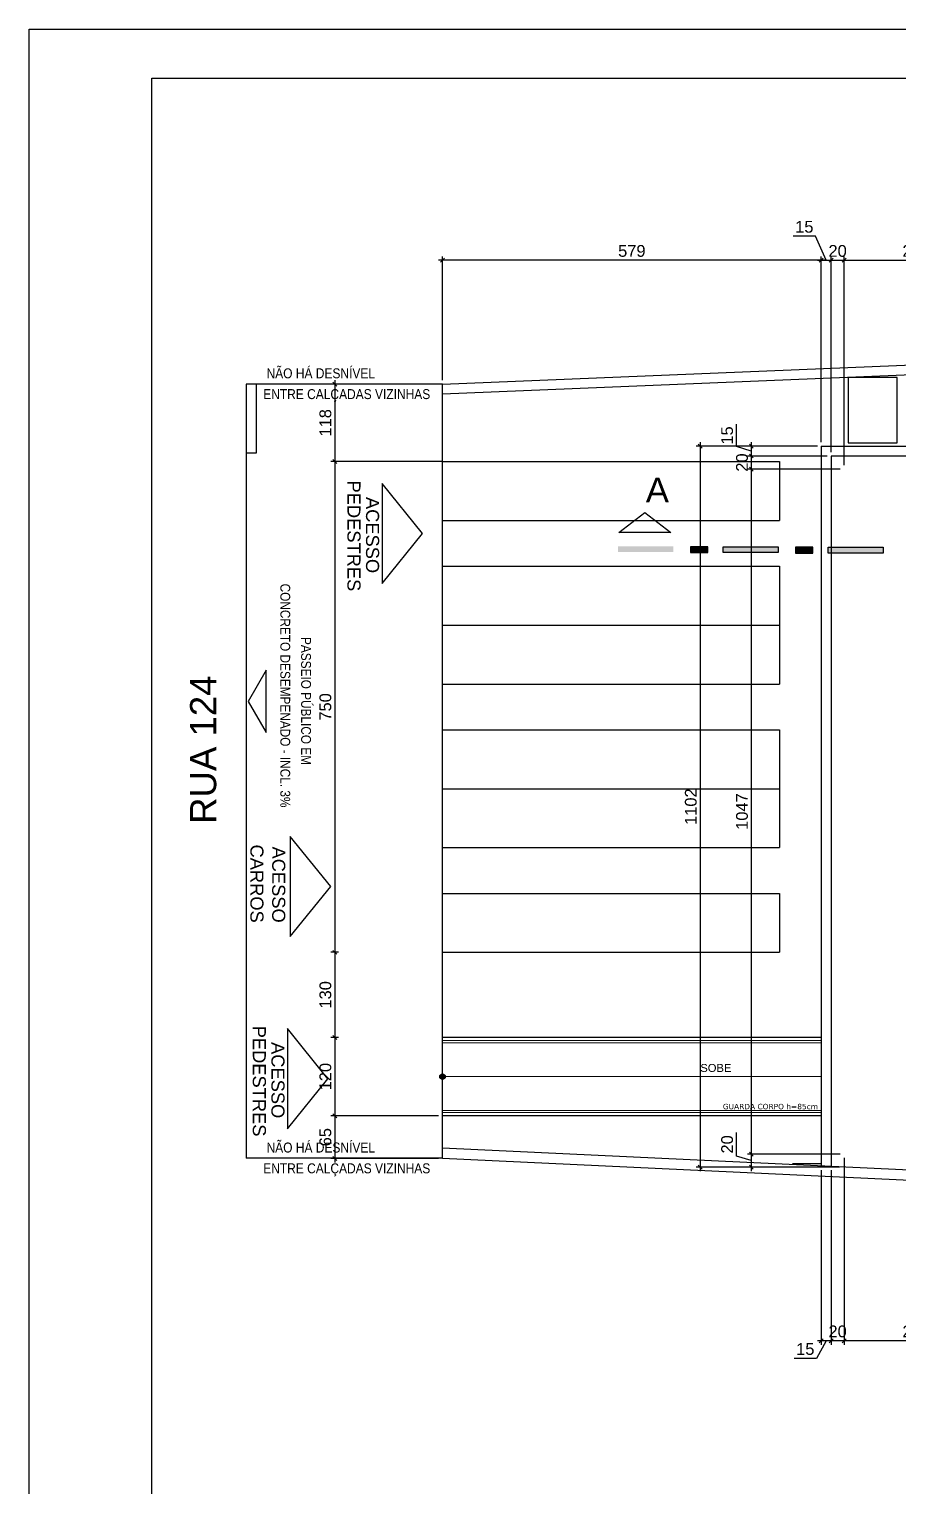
# Model space of a CAD drawing. Extents: x -165 to 197, y 154 to 653.
# Drawn here: x 10.19 to 23.49, y 471.67 to 493.94 of the extents above; entities that cross this region are included whole.
import ezdxf
from ezdxf.enums import TextEntityAlignment as Align

# ---------------------------------------------------------------- set-up
doc = ezdxf.new("R2010")
doc.units = 0
doc.header["$MEASUREMENT"] = 0
doc.header["$PDMODE"] = 3
doc.header["$PDSIZE"] = 0.1
doc.layers.get('0').update_dxf_attribs({"linetype": 'CONTINUOUS'})
doc.layers.get('DEFPOINTS').update_dxf_attribs({"linetype": 'CONTINUOUS'})
for name, color, linetype in [('02', 2, 'CONTINUOUS'), ('AIT-PRANCHA', 7, 'CONTINUOUS'), ('AIT-TRACO17', 7, 'CONTINUOUS'), ('COTA', 1, 'CONTINUOUS'), ('LINHA CORTE', 7, 'CONTINUOUS'), ('MARGEM', 4, 'CONTINUOUS'), ('TELHAS', 1, 'CONTINUOUS'), ('TEXTO', 190, 'CONTINUOUS'), ('TEXTURA', 8, 'CONTINUOUS')]:
    doc.layers.add(name, color=color, linetype=linetype)
for name, color, linetype, lineweight in [('AIT-LAYOUT', 9, 'CONTINUOUS', 13), ('AIT-PAREDE', 4, 'CONTINUOUS', 30), ('FININHA', 251, 'CONTINUOUS', 25)]:
    doc.layers.add(name, color=color, linetype=linetype, lineweight=lineweight)
doc.styles.add('ARIAL', font='ARIAL.TTF', dxfattribs={"height": 0.18})
doc.styles.add('CINTHIA', font='stylu.ttf', dxfattribs={"width": 0.9})
doc.styles.add('ROMANS', font='ARIAL.TTF', dxfattribs={"height": 0.4})
doc.styles.get("Standard").update_dxf_attribs({"font": 'ISOCP'})
doc.dimstyles.new('Copy of ISO-25', dxfattribs={"dimtxt": 0.18, "dimasz": 0.06, "dimexe": 0.06, "dimexo": 0.06, "dimgap": 0.05, "dimtad": 1, "dimdec": 0, "dimlfac": 100, "dimdsep": 46, "dimtxsty": 'ARIAL', "dimblk1": 'OBLIQUE', "dimblk2": 'OBLIQUE', "dimsah": 1, "dimcen": 2.5, "dimdle": 0.06, "dimclrd": 256, "dimclre": 256, "dimclrt": 256, "dimadec": 0, "dimazin": 0, "dimtfac": 1, "dimtdec": 0, "dimtmove": 1, "dimatfit": 3, "dimldrblk": 'OBLIQUE', "dimfxl": 0, "dimtolj": 1, "dimtzin": 0, "dimlwd": -1, "dimlwe": -1, "dimarcsym": 0})

# ---------------------------------------------------------------- blocks, each defined once
blk = doc.blocks.new('_OBLIQUE')
at = {"color": 0, "linetype": 'ByBlock'}
blk.add_line((-0.5, -0.5), (0.5, 0.5), dxfattribs=at)
blk = doc.blocks.new('*D94')
at = {"layer": 'COTA'}
for p, q in [((22.213, 490.781), (21.871, 490.781)), ((22.376, 490.412), (22.213, 490.781)), ((22.241, 490.412), (22.511, 490.412)), ((22.301, 487.631), (22.301, 490.472)), ((22.451, 487.481), (22.451, 490.472))]:
    blk.add_line(p, q, dxfattribs=at)
at = {"layer": 'DEFPOINTS', "color": 0}
for p in [(22.451, 490.412), (22.301, 487.571), (22.451, 487.421)]:
    blk.add_point(p, dxfattribs=at)
at = {"layer": 'COTA', "xscale": 0.06, "yscale": 0.06, "zscale": 0.06, "rotation": 180}
blk.add_blockref('_OBLIQUE', (22.301, 490.412), dxfattribs=at)
at = {"layer": 'COTA', "xscale": 0.06, "yscale": 0.06, "zscale": 0.06}
blk.add_blockref('_OBLIQUE', (22.451, 490.412), dxfattribs=at)
at = {"layer": 'COTA', "insert": (22.042, 490.923), "char_height": 0.18, "attachment_point": 5, "style": 'ARIAL'}
blk.add_mtext('\\A1;15', dxfattribs=at)
blk = doc.blocks.new('*D95')
at = {"layer": 'COTA'}
for p, q in [((22.391, 490.412), (22.711, 490.412)), ((22.451, 487.481), (22.451, 490.472)), ((22.651, 487.281), (22.651, 490.472))]:
    blk.add_line(p, q, dxfattribs=at)
at = {"layer": 'DEFPOINTS', "color": 0}
for p in [(22.651, 490.412), (22.451, 487.421), (22.651, 487.221)]:
    blk.add_point(p, dxfattribs=at)
at = {"layer": 'COTA', "xscale": 0.06, "yscale": 0.06, "zscale": 0.06, "rotation": 180}
blk.add_blockref('_OBLIQUE', (22.451, 490.412), dxfattribs=at)
at = {"layer": 'COTA', "xscale": 0.06, "yscale": 0.06, "zscale": 0.06}
blk.add_blockref('_OBLIQUE', (22.651, 490.412), dxfattribs=at)
at = {"layer": 'COTA', "insert": (22.551, 490.554), "char_height": 0.18, "attachment_point": 5, "style": 'ARIAL'}
blk.add_mtext('\\A1;20', dxfattribs=at)
blk = doc.blocks.new('*D96')
at = {"layer": 'COTA'}
for p, q in [((22.591, 490.412), (24.911, 490.412)), ((22.651, 487.281), (22.651, 490.472)), ((24.851, 487.281), (24.851, 490.472))]:
    blk.add_line(p, q, dxfattribs=at)
at = {"layer": 'DEFPOINTS', "color": 0}
for p in [(24.851, 490.412), (22.651, 487.221), (24.851, 487.221)]:
    blk.add_point(p, dxfattribs=at)
at = {"layer": 'COTA', "xscale": 0.06, "yscale": 0.06, "zscale": 0.06, "rotation": 180}
blk.add_blockref('_OBLIQUE', (22.651, 490.412), dxfattribs=at)
at = {"layer": 'COTA', "xscale": 0.06, "yscale": 0.06, "zscale": 0.06}
blk.add_blockref('_OBLIQUE', (24.851, 490.412), dxfattribs=at)
at = {"layer": 'COTA', "insert": (23.751, 490.554), "char_height": 0.18, "attachment_point": 5, "style": 'ARIAL'}
blk.add_mtext('\\A1;220', dxfattribs=at)
blk = doc.blocks.new('*D114')
at = {"layer": 'COTA'}
for p, q in [((22.361, 490.412), (16.452, 490.412)), ((16.512, 488.58), (16.512, 490.472)), ((22.301, 487.631), (22.301, 490.472))]:
    blk.add_line(p, q, dxfattribs=at)
at = {"layer": 'DEFPOINTS', "color": 0}
for p in [(16.512, 490.412), (16.512, 488.52), (22.301, 487.571)]:
    blk.add_point(p, dxfattribs=at)
at = {"layer": 'COTA', "xscale": 0.06, "yscale": 0.06, "zscale": 0.06, "rotation": 180}
blk.add_blockref('_OBLIQUE', (16.512, 490.412), dxfattribs=at)
at = {"layer": 'COTA', "xscale": 0.06, "yscale": 0.06, "zscale": 0.06}
blk.add_blockref('_OBLIQUE', (22.301, 490.412), dxfattribs=at)
at = {"layer": 'COTA', "insert": (19.406, 490.554), "char_height": 0.18, "attachment_point": 5, "style": 'ARIAL'}
blk.add_mtext('\\A1;579', dxfattribs=at)
blk = doc.blocks.new('*D115')
at = {"layer": 'COTA'}
for p, q in [((21.005, 487.564), (21.005, 487.906)), ((21.232, 487.631), (21.232, 487.361)), ((21.232, 487.496), (21.005, 487.564)), ((22.241, 487.571), (21.172, 487.571)), ((22.391, 487.421), (21.172, 487.421))]:
    blk.add_line(p, q, dxfattribs=at)
at = {"layer": 'DEFPOINTS', "color": 0}
for p in [(21.232, 487.421), (22.301, 487.571), (22.451, 487.421)]:
    blk.add_point(p, dxfattribs=at)
at = {"layer": 'COTA', "xscale": 0.06, "yscale": 0.06, "zscale": 0.06}
for p, rotation in [((21.232, 487.571), 90), ((21.232, 487.421), 270)]:
    blk.add_blockref('_OBLIQUE', p, dxfattribs=dict(at, rotation=rotation))
at = {"layer": 'COTA', "insert": (20.863, 487.735), "char_height": 0.18, "attachment_point": 5, "rotation": 90, "style": 'ARIAL'}
blk.add_mtext('\\A1;15', dxfattribs=at)
blk = doc.blocks.new('*D116')
at = {"layer": 'COTA'}
for p, q in [((22.391, 487.421), (21.172, 487.421)), ((21.232, 487.481), (21.232, 487.161)), ((22.591, 487.221), (21.172, 487.221))]:
    blk.add_line(p, q, dxfattribs=at)
at = {"layer": 'DEFPOINTS', "color": 0}
for p in [(22.451, 487.421), (21.232, 487.221), (22.651, 487.221)]:
    blk.add_point(p, dxfattribs=at)
at = {"layer": 'COTA', "xscale": 0.06, "yscale": 0.06, "zscale": 0.06}
for p, rotation in [((21.232, 487.421), 90), ((21.232, 487.221), 270)]:
    blk.add_blockref('_OBLIQUE', p, dxfattribs=dict(at, rotation=rotation))
at = {"layer": 'COTA', "insert": (21.09, 487.321), "char_height": 0.18, "attachment_point": 5, "rotation": 90, "style": 'ARIAL'}
blk.add_mtext('\\A1;20', dxfattribs=at)
blk = doc.blocks.new('*D117')
at = {"layer": 'COTA'}
for p, q in [((22.591, 487.221), (21.172, 487.221)), ((21.232, 487.281), (21.232, 476.694)), ((22.591, 476.754), (21.172, 476.754))]:
    blk.add_line(p, q, dxfattribs=at)
at = {"layer": 'DEFPOINTS', "color": 0}
for p in [(22.651, 487.221), (21.232, 476.754), (22.651, 476.754)]:
    blk.add_point(p, dxfattribs=at)
at = {"layer": 'COTA', "xscale": 0.06, "yscale": 0.06, "zscale": 0.06}
for p, rotation in [((21.232, 487.221), 90), ((21.232, 476.754), 270)]:
    blk.add_blockref('_OBLIQUE', p, dxfattribs=dict(at, rotation=rotation))
at = {"layer": 'COTA', "insert": (21.09, 481.988), "char_height": 0.18, "attachment_point": 5, "rotation": 90, "style": 'ARIAL'}
blk.add_mtext('\\A1;1047', dxfattribs=at)
blk = doc.blocks.new('*D118')
at = {"layer": 'COTA'}
for p, q in [((21.005, 476.722), (21.005, 477.082)), ((21.232, 476.654), (21.005, 476.722)), ((22.591, 476.754), (21.172, 476.754)), ((21.232, 476.814), (21.232, 476.494)), ((22.581, 476.554), (21.172, 476.554))]:
    blk.add_line(p, q, dxfattribs=at)
at = {"layer": 'DEFPOINTS', "color": 0}
for p in [(22.651, 476.754), (21.232, 476.554), (22.641, 476.554)]:
    blk.add_point(p, dxfattribs=at)
at = {"layer": 'COTA', "xscale": 0.06, "yscale": 0.06, "zscale": 0.06}
for p, rotation in [((21.232, 476.754), 90), ((21.232, 476.554), 270)]:
    blk.add_blockref('_OBLIQUE', p, dxfattribs=dict(at, rotation=rotation))
at = {"layer": 'COTA', "insert": (20.863, 476.902), "char_height": 0.18, "attachment_point": 5, "rotation": 90, "style": 'ARIAL'}
blk.add_mtext('\\A1;20', dxfattribs=at)
blk = doc.blocks.new('*D119')
at = {"layer": 'COTA'}
for p, q in [((16.452, 488.52), (14.805, 488.52)), ((14.865, 488.58), (14.865, 487.277)), ((16.512, 487.337), (14.805, 487.337))]:
    blk.add_line(p, q, dxfattribs=at)
at = {"layer": 'DEFPOINTS', "color": 0}
for p in [(16.512, 488.52), (14.865, 487.337), (16.572, 487.337)]:
    blk.add_point(p, dxfattribs=at)
at = {"layer": 'COTA', "xscale": 0.06, "yscale": 0.06, "zscale": 0.06}
for p, rotation in [((14.865, 488.52), 90), ((14.865, 487.337), 270)]:
    blk.add_blockref('_OBLIQUE', p, dxfattribs=dict(at, rotation=rotation))
at = {"layer": 'COTA', "insert": (14.723, 487.928), "char_height": 0.18, "attachment_point": 5, "rotation": 90, "style": 'ARIAL'}
blk.add_mtext('\\A1;118', dxfattribs=at)
blk = doc.blocks.new('*D120')
at = {"layer": 'COTA'}
for p, q in [((14.865, 477.397), (14.865, 476.626)), ((16.452, 477.337), (14.805, 477.337)), ((16.452, 476.686), (14.805, 476.686))]:
    blk.add_line(p, q, dxfattribs=at)
at = {"layer": 'DEFPOINTS', "color": 0}
for p in [(16.512, 477.337), (14.865, 476.686), (16.512, 476.686)]:
    blk.add_point(p, dxfattribs=at)
at = {"layer": 'COTA', "xscale": 0.06, "yscale": 0.06, "zscale": 0.06}
for p, rotation in [((14.865, 477.337), 90), ((14.865, 476.686), 270)]:
    blk.add_blockref('_OBLIQUE', p, dxfattribs=dict(at, rotation=rotation))
at = {"layer": 'COTA', "insert": (14.723, 477.012), "char_height": 0.18, "attachment_point": 5, "rotation": 90, "style": 'ARIAL'}
blk.add_mtext('\\A1;65', dxfattribs=at)
blk = doc.blocks.new('*D121')
at = {"layer": 'COTA'}
for p, q in [((20.45, 487.631), (20.45, 476.494)), ((21.172, 487.571), (20.39, 487.571)), ((21.172, 476.554), (20.39, 476.554))]:
    blk.add_line(p, q, dxfattribs=at)
at = {"layer": 'DEFPOINTS', "color": 0}
for p in [(21.232, 487.571), (20.45, 476.554), (21.232, 476.554)]:
    blk.add_point(p, dxfattribs=at)
at = {"layer": 'COTA', "xscale": 0.06, "yscale": 0.06, "zscale": 0.06}
for p, rotation in [((20.45, 487.571), 90), ((20.45, 476.554), 270)]:
    blk.add_blockref('_OBLIQUE', p, dxfattribs=dict(at, rotation=rotation))
at = {"layer": 'COTA', "insert": (20.308, 482.063), "char_height": 0.18, "attachment_point": 5, "rotation": 90, "style": 'ARIAL'}
blk.add_mtext('\\A1;1102', dxfattribs=at)
blk = doc.blocks.new('*D141')
at = {"layer": 'COTA'}
for p, q in [((22.651, 476.694), (22.651, 473.841)), ((24.851, 476.566), (24.851, 473.841)), ((24.911, 473.901), (22.591, 473.901))]:
    blk.add_line(p, q, dxfattribs=at)
at = {"layer": 'DEFPOINTS', "color": 0}
for p in [(22.651, 476.754), (24.851, 476.626), (22.651, 473.901)]:
    blk.add_point(p, dxfattribs=at)
at = {"layer": 'COTA', "xscale": 0.06, "yscale": 0.06, "zscale": 0.06, "rotation": 180}
blk.add_blockref('_OBLIQUE', (22.651, 473.901), dxfattribs=at)
at = {"layer": 'COTA', "xscale": 0.06, "yscale": 0.06, "zscale": 0.06}
blk.add_blockref('_OBLIQUE', (24.851, 473.901), dxfattribs=at)
at = {"layer": 'COTA', "insert": (23.751, 474.043), "char_height": 0.18, "attachment_point": 5, "style": 'ARIAL'}
blk.add_mtext('\\A1;220', dxfattribs=at)
blk = doc.blocks.new('*D142')
at = {"layer": 'COTA'}
for p, q in [((22.651, 476.694), (22.651, 473.841)), ((22.451, 476.51), (22.451, 473.841)), ((22.711, 473.901), (22.391, 473.901))]:
    blk.add_line(p, q, dxfattribs=at)
at = {"layer": 'DEFPOINTS', "color": 0}
for p in [(22.651, 476.754), (22.451, 476.57), (22.451, 473.901)]:
    blk.add_point(p, dxfattribs=at)
at = {"layer": 'COTA', "xscale": 0.06, "yscale": 0.06, "zscale": 0.06, "rotation": 180}
blk.add_blockref('_OBLIQUE', (22.451, 473.901), dxfattribs=at)
at = {"layer": 'COTA', "xscale": 0.06, "yscale": 0.06, "zscale": 0.06}
blk.add_blockref('_OBLIQUE', (22.651, 473.901), dxfattribs=at)
at = {"layer": 'COTA', "insert": (22.551, 474.043), "char_height": 0.18, "attachment_point": 5, "style": 'ARIAL'}
blk.add_mtext('\\A1;20', dxfattribs=at)
blk = doc.blocks.new('*D143')
at = {"layer": 'COTA'}
for p, q in [((22.301, 476.51), (22.301, 473.841)), ((22.451, 476.51), (22.451, 473.841)), ((22.376, 473.901), (22.228, 473.632)), ((22.511, 473.901), (22.241, 473.901)), ((22.228, 473.632), (21.886, 473.632))]:
    blk.add_line(p, q, dxfattribs=at)
at = {"layer": 'DEFPOINTS', "color": 0}
for p in [(22.301, 476.57), (22.451, 476.57), (22.301, 473.901)]:
    blk.add_point(p, dxfattribs=at)
at = {"layer": 'COTA', "xscale": 0.06, "yscale": 0.06, "zscale": 0.06, "rotation": 180}
blk.add_blockref('_OBLIQUE', (22.301, 473.901), dxfattribs=at)
at = {"layer": 'COTA', "xscale": 0.06, "yscale": 0.06, "zscale": 0.06}
blk.add_blockref('_OBLIQUE', (22.451, 473.901), dxfattribs=at)
at = {"layer": 'COTA', "insert": (22.057, 473.774), "char_height": 0.18, "attachment_point": 5, "style": 'ARIAL'}
blk.add_mtext('\\A1;15', dxfattribs=at)
blk = doc.blocks.new('*D158')
at = {"layer": 'DEFPOINTS', "color": 0}
for p in [(16.572, 487.337), (14.865, 479.837), (16.662, 479.837)]:
    blk.add_point(p, dxfattribs=at)
at = {"layer": 'TELHAS'}
for p, q in [((14.865, 487.397), (14.865, 479.777)), ((14.925, 487.337), (14.805, 487.337)), ((14.925, 479.837), (14.805, 479.837))]:
    blk.add_line(p, q, dxfattribs=at)
at = {"layer": 'TELHAS', "xscale": 0.06, "yscale": 0.06, "zscale": 0.06}
for p, rotation in [((14.865, 487.337), 90), ((14.865, 479.837), 270)]:
    blk.add_blockref('_OBLIQUE', p, dxfattribs=dict(at, rotation=rotation))
at = {"layer": 'TELHAS', "insert": (14.723, 483.587), "char_height": 0.18, "attachment_point": 5, "rotation": 90, "style": 'ARIAL'}
blk.add_mtext('\\A1;750', dxfattribs=at)
blk = doc.blocks.new('*D159')
at = {"layer": 'DEFPOINTS', "color": 0}
for p in [(16.662, 479.837), (14.865, 478.537), (16.662, 478.537)]:
    blk.add_point(p, dxfattribs=at)
at = {"layer": 'TELHAS'}
for p, q in [((14.925, 479.837), (14.805, 479.837)), ((14.865, 479.897), (14.865, 478.477)), ((14.925, 478.537), (14.805, 478.537))]:
    blk.add_line(p, q, dxfattribs=at)
at = {"layer": 'TELHAS', "xscale": 0.06, "yscale": 0.06, "zscale": 0.06}
for p, rotation in [((14.865, 479.837), 90), ((14.865, 478.537), 270)]:
    blk.add_blockref('_OBLIQUE', p, dxfattribs=dict(at, rotation=rotation))
at = {"layer": 'TELHAS', "insert": (14.723, 479.187), "char_height": 0.18, "attachment_point": 5, "rotation": 90, "style": 'ARIAL'}
blk.add_mtext('\\A1;130', dxfattribs=at)
blk = doc.blocks.new('*D160')
at = {"layer": 'DEFPOINTS', "color": 0}
for p in [(16.662, 478.537), (14.865, 477.337), (16.512, 477.337)]:
    blk.add_point(p, dxfattribs=at)
at = {"layer": 'TELHAS'}
for p, q in [((14.925, 478.537), (14.805, 478.537)), ((14.865, 478.597), (14.865, 477.277)), ((14.925, 477.337), (14.805, 477.337))]:
    blk.add_line(p, q, dxfattribs=at)
at = {"layer": 'TELHAS', "xscale": 0.06, "yscale": 0.06, "zscale": 0.06}
for p, rotation in [((14.865, 478.537), 90), ((14.865, 477.337), 270)]:
    blk.add_blockref('_OBLIQUE', p, dxfattribs=dict(at, rotation=rotation))
at = {"layer": 'TELHAS', "insert": (14.723, 477.937), "char_height": 0.18, "attachment_point": 5, "rotation": 90, "style": 'ARIAL'}
blk.add_mtext('\\A1;120', dxfattribs=at)

msp = doc.modelspace()

# ---------------------------------------------------------------- hatches: boundary and pattern name
at = {"layer": 'LINHA CORTE'}
for points in [[(20.039, 486.042), (20.039, 485.953), (19.195, 485.953), (19.195, 486.042)], [(20.569, 486.035), (20.569, 485.946), (20.303, 485.946), (20.303, 486.035)], [(21.644, 486.035), (21.644, 485.946), (20.8, 485.946), (20.8, 486.035)], [(22.174, 486.027), (22.174, 485.938), (21.907, 485.938), (21.907, 486.027)], [(23.249, 486.027), (23.249, 485.938), (22.405, 485.938), (22.405, 486.027)]]:
    msp.add_hatch(color=256, dxfattribs=at).paths.add_polyline_path(points)
at = {"layer": 'TEXTURA', "ltscale": 0.8}
h = msp.add_hatch(color=256, dxfattribs=at)
h.paths.add_polyline_path([(16.512, 477.979), (16.512, 477.937), (16.554, 477.937, 0.414214)])
h.paths.add_polyline_path([(16.512, 477.979, 0.414214), (16.47, 477.937, 0.414214), (16.512, 477.895)])
h.paths.add_polyline_path([(16.512, 477.895, 0.414214), (16.554, 477.937), (16.512, 477.937)])

# ---------------------------------------------------------------- linework, layer by layer
msp.add_lwpolyline([(10.195, 493.944), (73.195, 493.944), (73.195, 449.394), (10.195, 449.394)], close=True)
at = {"layer": '02'}
msp.add_lwpolyline([(13.819, 483.197), (13.819, 484.147), (13.544, 483.672)], close=True, dxfattribs=at)
at = {"layer": 'AIT-LAYOUT'}
for p, q in [((22.301, 478.487), (16.512, 478.487)), ((22.301, 478.452), (16.512, 478.452)), ((22.301, 477.422), (16.512, 477.422)), ((22.301, 477.387), (16.512, 477.387))]:
    msp.add_line(p, q, dxfattribs=at)
at = {"layer": 'AIT-PAREDE'}
for p, q in [((16.512, 488.37), (16.512, 488.52)), ((30.437, 476.186), (16.512, 476.844)), ((16.662, 476.837), (16.662, 476.837))]:
    msp.add_line(p, q, dxfattribs=at)
at = {"layer": 'AIT-PAREDE', "ltscale": 10}
for p, q in [((22.301, 487.571), (22.301, 476.57)), ((22.301, 487.571), (28.736, 487.571)), ((22.451, 487.421), (22.451, 476.57)), ((28.736, 487.421), (22.451, 487.421))]:
    msp.add_line(p, q, dxfattribs=at)
at = {"layer": 'AIT-PAREDE'}
for points in [[(56.162, 490.151), (56.162, 474.821), (16.512, 476.686), (16.512, 476.844)], [(16.512, 488.52), (56.162, 490.151)], [(16.512, 488.37), (56.012, 489.995), (56.012, 474.978), (39.862, 475.741)]]:
    msp.add_lwpolyline(points, dxfattribs=at)
at = {"layer": 'AIT-PRANCHA'}
for p, q in [((16.512, 488.52), (13.512, 488.52)), ((16.512, 476.689), (13.512, 476.689))]:
    msp.add_line(p, q, dxfattribs=at)
for points in [[(16.208, 486.236), (15.59, 487.001), (15.59, 485.472)], [(14.804, 480.844), (14.186, 481.609), (14.186, 480.079)], [(14.762, 477.906), (14.143, 478.671), (14.143, 477.141)]]:
    msp.add_lwpolyline(points, close=True, dxfattribs=at)
at = {"layer": 'AIT-TRACO17'}
for p, q in [((13.512, 488.52), (13.512, 476.689)), ((13.662, 488.52), (13.662, 487.466)), ((13.662, 487.466), (13.512, 487.466))]:
    msp.add_line(p, q, dxfattribs=at)
at = {"layer": 'FININHA'}
for p, q in [((16.512, 476.844), (16.512, 488.37)), ((16.512, 487.337), (21.662, 487.337)), ((21.662, 487.337), (21.662, 486.437)), ((16.512, 486.437), (21.662, 486.437)), ((16.512, 485.737), (21.662, 485.737)), ((16.512, 485.737), (21.662, 485.737)), ((21.662, 485.737), (21.662, 483.937)), ((16.512, 484.837), (21.662, 484.837)), ((16.512, 484.837), (21.662, 484.837)), ((16.662, 484.837), (21.662, 484.837)), ((21.662, 484.837), (21.662, 483.937)), ((16.512, 483.937), (21.662, 483.937)), ((16.512, 483.237), (21.662, 483.237)), ((21.662, 483.237), (21.662, 481.437)), ((16.512, 482.337), (21.662, 482.337)), ((16.512, 481.437), (21.662, 481.437)), ((16.512, 480.737), (21.662, 480.737)), ((21.662, 480.737), (21.662, 479.837)), ((16.512, 479.837), (21.662, 479.837)), ((22.301, 478.537), (16.512, 478.537)), ((22.301, 477.337), (16.512, 477.337)), ((21.862, 476.609), (22.301, 476.609))]:
    msp.add_line(p, q, dxfattribs=at)
msp.add_lwpolyline([(23.462, 487.622), (23.462, 488.622), (22.712, 488.622), (22.712, 487.622)], close=True, dxfattribs=at)
at = {"layer": 'LINHA CORTE'}
for points in [[(20.002, 486.254), (19.207, 486.254), (19.605, 486.558)], [(20.303, 485.946), (20.569, 485.946), (20.569, 486.035), (20.303, 486.035)], [(21.644, 485.946), (20.8, 485.946), (20.8, 486.035), (21.644, 486.035)], [(21.907, 485.938), (22.174, 485.938), (22.174, 486.027), (21.907, 486.027)], [(23.248, 485.938), (22.404, 485.938), (22.404, 486.027), (23.248, 486.027)]]:
    msp.add_lwpolyline(points, close=True, dxfattribs=at)
at = {"layer": 'MARGEM'}
msp.add_lwpolyline([(12.07, 493.194), (72.445, 493.194), (72.445, 450.144), (12.07, 450.144)], close=True, dxfattribs=at)
at = {"layer": 'TEXTURA', "ltscale": 0.8}
msp.add_lwpolyline([(22.301, 477.936), (16.512, 477.937)], dxfattribs=at)
msp.add_circle((16.512, 477.937), 0.042, dxfattribs=at)

# ---------------------------------------------------------------- texts
at = {"layer": 'TEXTO', "style": 'CINTHIA', "width": 0.9}
for s, p in [('NÃO HÁ DESNÍVEL ', (15.532, 488.761, -823.468)), ('ENTRE CALÇADAS VIZINHAS', (16.325, 488.443, -823.468)), ('NÃO HÁ DESNÍVEL ', (15.532, 476.93, -823.468)), ('ENTRE CALÇADAS VIZINHAS', (16.325, 476.612, -823.468))]:
    msp.add_text(s, height=0.1521, dxfattribs=at).set_placement(p, align=Align.TOP_RIGHT)
at = {"layer": 'TEXTO', "style": 'ARIAL'}
msp.add_text('A', height=0.381, dxfattribs=at).set_placement((19.619, 486.711))
at = {"layer": 'TEXTO', "style": 'CINTHIA', "width": 0.9}
for s, p in [('CONCRETO DESEMPENADO - INCL. 3%', (14.034, 485.471)), ('PASSEIO PÚBLICO EM ', (14.352, 484.655))]:
    msp.add_text(s, height=0.15, rotation=270, dxfattribs=at).set_placement(p)
at = {"layer": 'TEXTO', "style": 'ROMANS'}
msp.add_text('SOBE', height=0.1224, dxfattribs=at).set_placement((20.69, 478.07), align=Align.MIDDLE)
at = {"layer": 'TEXTO', "attachment_point": 3, "style": 'ARIAL'}
for s, insert, char_height, width, rotation in [('PEDESTRES{\\fArial|b0|i0|c161|p34;\\P         }', (15.259, 485.354), 0.2, 4.41231, 270), ('{\\fArial|b0|i0|c161|p34;ACESSO\\P         }', (15.543, 485.631), 0.2, 4.41231, 270), ('RUA 124', (12.654, 484.067), 0.4, 8.82461, 90), ('ACESSO\\PCARROS', (14.109, 480.289), 0.2, 2.58568, 270), ('PEDESTRES{\\fArial|b0|i0|c161|p34;\\P         }', (13.813, 477.023), 0.2, 4.41231, 270), ('{\\fArial|b0|i0|c161|p34;ACESSO\\P         }', (14.097, 477.301), 0.2, 4.41231, 270)]:
    msp.add_mtext(s, dxfattribs=dict(at, insert=insert, char_height=char_height, width=width, rotation=rotation))
at = {"layer": 'TEXTO', "insert": (20.797, 477.437), "char_height": 0.08275, "width": 12.41321, "attachment_point": 7}
msp.add_mtext('{\\fVerdana|b0|i0|c0|p34;GUARDA CORPO h=85cm}', dxfattribs=at)

# ---------------------------------------------------------------- dimensions: what is measured, and where the dimension line sits
at = {"layer": 'COTA'}
for base, p1, p2, picture, middle in [((22.451, 490.412), (22.301, 487.571), (22.451, 487.421), '*D94', (22.163, 490.781)), ((22.651, 490.412), (22.451, 487.421), (22.651, 487.221), '*D95', (22.551, 490.412)), ((22.451, 473.901), (22.651, 476.754), (22.451, 476.57), '*D142', (22.551, 473.901)), ((22.301, 473.901), (22.451, 476.57), (22.301, 476.57), '*D143', (22.178, 473.632))]:
    dim = msp.add_linear_dim(base=base, p1=p1, p2=p2, dimstyle='Copy of ISO-25', dxfattribs=at)
    dim.commit()
    dim.dimension.update_dxf_attribs({"geometry": picture, "text_midpoint": middle, "dimtype": 160})
for base, p1, p2, picture, middle in [((16.512, 490.412), (22.301, 487.571), (16.512, 488.52), '*D114', (19.406, 490.554)), ((24.851, 490.412), (22.651, 487.221), (24.851, 487.221), '*D96', (23.751, 490.554)), ((22.651, 473.901), (24.851, 476.626), (22.651, 476.754), '*D141', (23.751, 474.043))]:
    dim = msp.add_linear_dim(base=base, p1=p1, p2=p2, dimstyle='Copy of ISO-25', dxfattribs=at)
    dim.commit()
    dim.dimension.update_dxf_attribs({"geometry": picture, "text_midpoint": middle})
for base, p1, p2, picture, middle in [((14.865, 487.337), (16.512, 488.52), (16.572, 487.337), '*D119', (14.723, 487.928)), ((21.232, 487.421), (22.301, 487.571), (22.451, 487.421), '*D115', (20.863, 487.614)), ((20.45, 476.554), (21.232, 487.571), (21.232, 476.554), '*D121', (20.308, 482.063)), ((21.232, 476.754), (22.651, 487.221), (22.651, 476.754), '*D117', (21.09, 481.988)), ((14.865, 476.686), (16.512, 477.337), (16.512, 476.686), '*D120', (14.723, 477.012)), ((21.232, 476.554), (22.651, 476.754), (22.641, 476.554), '*D118', (20.863, 476.772))]:
    dim = msp.add_linear_dim(base=base, p1=p1, p2=p2, angle=90, dimstyle='Copy of ISO-25', dxfattribs=at)
    dim.commit()
    dim.dimension.update_dxf_attribs({"geometry": picture, "text_midpoint": middle})
dim = msp.add_linear_dim(base=(21.232, 487.221), p1=(22.451, 487.421), p2=(22.651, 487.221), angle=90, dimstyle='Copy of ISO-25', dxfattribs=at)
dim.commit()
dim.dimension.update_dxf_attribs({"geometry": '*D116', "text_midpoint": (21.232, 487.321), "dimtype": 160})
at = {"layer": 'TELHAS'}
for base, p1, p2, picture, middle in [((14.865, 479.837), (16.572, 487.337), (16.662, 479.837), '*D158', (14.723, 483.587)), ((14.865, 478.537), (16.662, 479.837), (16.662, 478.537), '*D159', (14.723, 479.187)), ((14.865, 477.337), (16.662, 478.537), (16.512, 477.337), '*D160', (14.723, 477.937))]:
    dim = msp.add_linear_dim(base=base, p1=p1, p2=p2, angle=90, dimstyle='Copy of ISO-25', override={"dimfxl": 0.06, "dimfxlon": 1}, dxfattribs=at)
    dim.commit()
    dim.dimension.update_dxf_attribs({"geometry": picture, "text_midpoint": middle})

doc.saveas('drawing.dxf')
